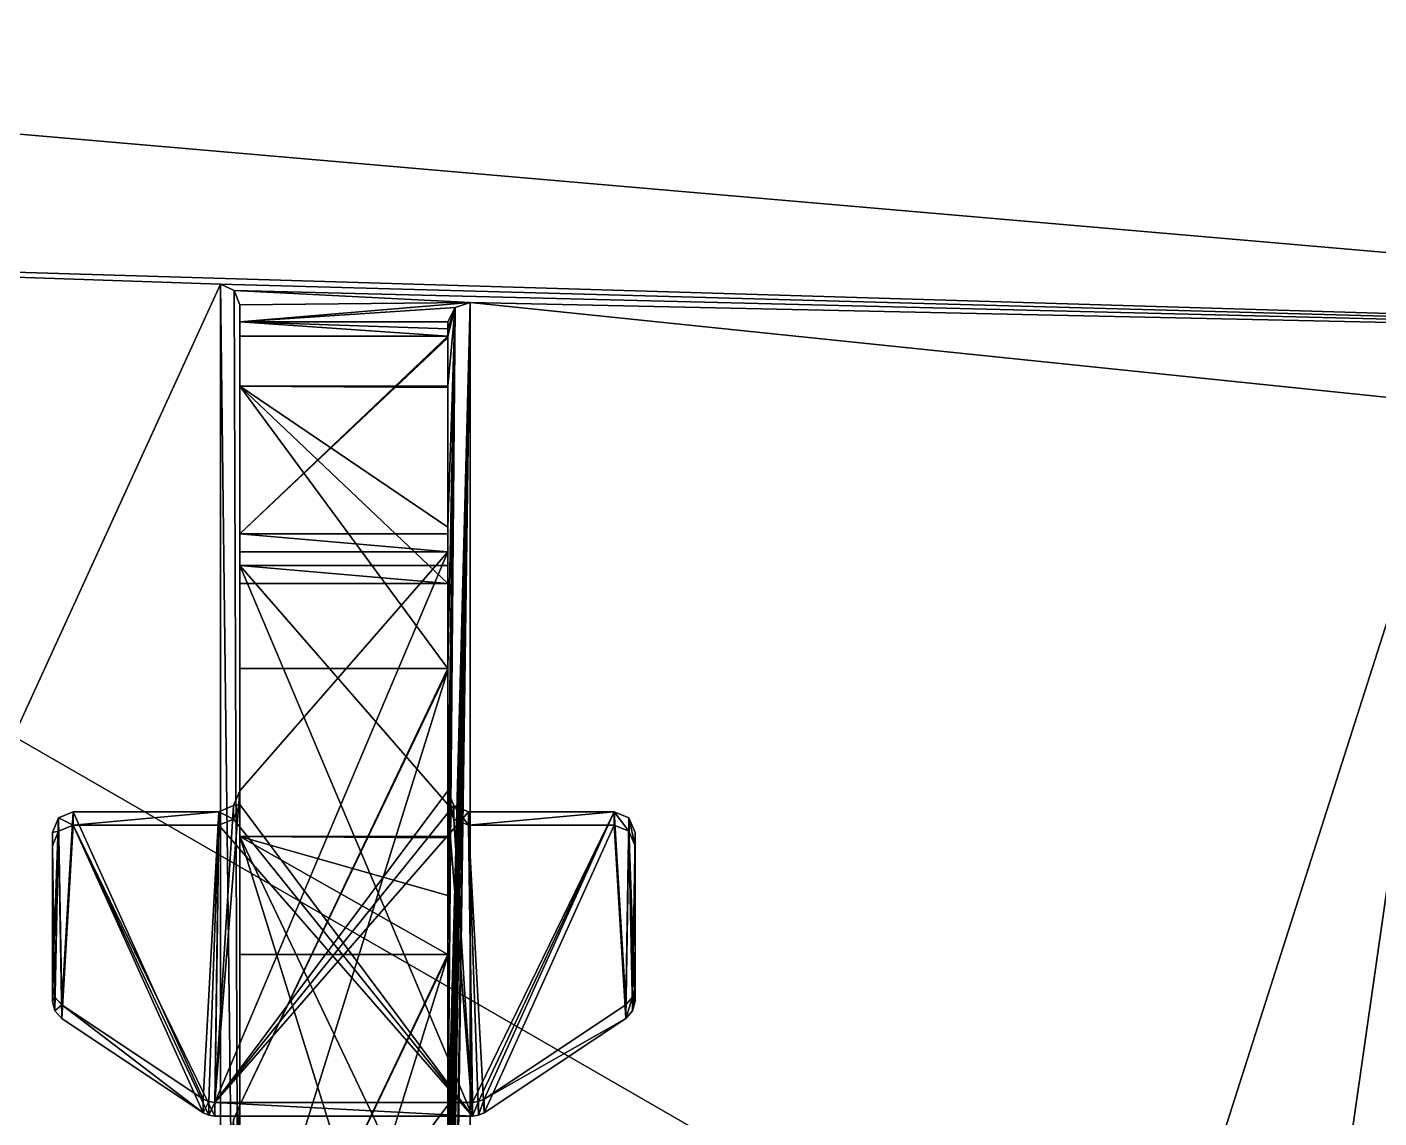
# Model space of a CAD drawing. Header units: millimetres. Extents: x -228 to 228, y -204 to 237.
# Drawn here: x 11.96 to 24.95, y 226.28 to 236.77 of the extents above; entities that cross this region are included whole.
import ezdxf

# ---------------------------------------------------------------- set-up
doc = ezdxf.new("R2010")
doc.units = ezdxf.units.MM
doc.header["$LTSCALE"] = 127.314815
for name, color, linetype in [('8041', 7, 'CONTINUOUS'), ('8063', 7, 'CONTINUOUS'), ('8064', 7, 'CONTINUOUS'), ('8065', 7, 'CONTINUOUS'), ('8066', 7, 'CONTINUOUS'), ('8067', 7, 'CONTINUOUS'), ('8068', 7, 'CONTINUOUS'), ('8069', 7, 'CONTINUOUS'), ('8070', 7, 'CONTINUOUS'), ('8071', 7, 'CONTINUOUS'), ('8072', 7, 'CONTINUOUS'), ('8073', 7, 'CONTINUOUS'), ('8074', 7, 'CONTINUOUS'), ('8075', 7, 'CONTINUOUS'), ('8076', 7, 'CONTINUOUS'), ('8077', 7, 'CONTINUOUS'), ('8078', 7, 'CONTINUOUS'), ('8079', 7, 'CONTINUOUS'), ('8080', 7, 'CONTINUOUS'), ('8081', 7, 'CONTINUOUS'), ('8082', 7, 'CONTINUOUS'), ('8085', 7, 'CONTINUOUS'), ('8087', 7, 'CONTINUOUS'), ('8089', 7, 'CONTINUOUS'), ('8090', 7, 'CONTINUOUS'), ('8091', 7, 'CONTINUOUS'), ('8104', 7, 'CONTINUOUS'), ('8105', 7, 'CONTINUOUS'), ('8131', 7, 'CONTINUOUS'), ('8132', 7, 'CONTINUOUS'), ('8133', 7, 'CONTINUOUS')]:
    doc.layers.add(name, color=color, linetype=linetype)

msp = doc.modelspace()

# ---------------------------------------------------------------- linework, layer by layer
at = {"layer": '8041', "color": 5, "linetype": 'Continuous'}
for points in [[(0, 234.769, 262), (13.814, 234.3, 262), (0, 204.097, 964.5), (0, 234.769, 262)], [(13.814, 234.3, 262), (13.814, 203.629, 964.5), (0, 204.097, 964.5), (13.814, 234.3, 262)], [(16.216, 234.123, 262), (25.698, 233.143, 262), (16.216, 203.451, 964.5), (16.216, 234.123, 262)], [(16.216, 203.451, 964.5), (25.698, 233.143, 262), (21.369, 202.974, 964.5), (16.216, 203.451, 964.5)], [(25.698, 233.143, 262), (26.507, 202.367, 964.5), (21.369, 202.974, 964.5), (25.698, 233.143, 262)]]:
    msp.add_3dface(points, dxfattribs=at)
at = {"layer": '8063', "color": 5, "linetype": 'Continuous'}
for points in [[(35.386, 233.707, 262), (0, 236.771, 262), (31.034, 218.874, 618.025), (35.386, 233.707, 262)], [(31.034, 218.874, 618.025), (0, 236.771, 262), (26.769, 204.352, 964.5), (31.034, 218.874, 618.025)], [(26.769, 204.352, 964.5), (0, 236.771, 262), (0, 206.099, 964.5), (26.769, 204.352, 964.5)]]:
    msp.add_3dface(points, dxfattribs=at)
at = {"layer": '8064', "color": 5, "linetype": 'Continuous'}
for points in [[(14, 227.855, 401.321), (14, 225.936, 445.279), (14, 234.101, 262), (14, 227.855, 401.321)], [(14, 228.989, 375.346), (14, 227.855, 401.321), (14, 234.101, 262), (14, 228.989, 375.346)], [(14, 230.603, 338.381), (14, 228.989, 375.346), (14, 234.101, 262), (14, 230.603, 338.381)], [(14, 233.318, 276.19), (14, 230.603, 338.381), (14, 234.101, 262), (14, 233.318, 276.19)], [(14, 233.798, 265.201), (14, 233.318, 276.19), (14, 234.101, 262), (14, 233.798, 265.201)], [(14, 233.938, 262), (14, 233.798, 265.201), (14, 234.101, 262), (14, 233.938, 262)], [(14, 234.101, 262), (14, 225.936, 445.279), (14, 218.984, 608.231), (14, 234.101, 262)], [(14, 231.42, 276.107), (14, 233.318, 276.19), (14, 233.798, 265.201), (14, 231.42, 276.107)], [(14, 231.594, 272.111), (14, 231.42, 276.107), (14, 233.798, 265.201), (14, 231.594, 272.111)], [(14, 231.725, 269.114), (14, 231.594, 272.111), (14, 233.798, 265.201), (14, 231.725, 269.114)], [(14, 231.899, 265.118), (14, 231.725, 269.114), (14, 233.798, 265.201), (14, 231.899, 265.118)], [(14, 229.296, 272.011), (14, 231.594, 272.111), (14, 231.725, 269.114), (14, 229.296, 272.011)], [(14, 229.427, 269.014), (14, 229.296, 272.011), (14, 231.725, 269.114), (14, 229.427, 269.014)], [(14, 224.793, 375.162), (14, 228.989, 375.346), (14, 230.603, 338.381), (14, 224.793, 375.162)], [(14, 226.406, 338.198), (14, 224.793, 375.162), (14, 230.603, 338.381), (14, 226.406, 338.198)], [(14, 221.739, 445.096), (14, 225.936, 445.279), (14, 227.855, 401.321), (14, 221.739, 445.096)], [(14, 223.658, 401.138), (14, 221.739, 445.096), (14, 227.855, 401.321), (14, 223.658, 401.138)]]:
    msp.add_3dface(points, dxfattribs=at)
at = {"layer": '8065', "color": 5, "linetype": 'Continuous'}
for points in [[(16, 233.784, 265.2), (16, 233.304, 276.189), (16, 231.899, 265.118), (16, 233.784, 265.2)], [(16, 231.42, 276.107), (16, 231.594, 272.111), (16, 233.304, 276.189), (16, 231.42, 276.107)], [(16, 233.304, 276.189), (16, 231.594, 272.111), (16, 231.725, 269.114), (16, 233.304, 276.189)], [(16, 231.899, 265.118), (16, 233.304, 276.189), (16, 231.725, 269.114), (16, 231.899, 265.118)], [(16, 231.725, 269.114), (16, 231.594, 272.111), (16, 229.427, 269.014), (16, 231.725, 269.114)], [(16, 231.594, 272.111), (16, 229.296, 272.011), (16, 229.427, 269.014), (16, 231.594, 272.111)], [(16, 228.975, 375.345), (16, 226.406, 338.198), (16, 230.589, 338.38), (16, 228.975, 375.345)], [(16, 224.793, 375.162), (16, 226.406, 338.198), (16, 228.975, 375.345), (16, 224.793, 375.162)], [(16, 227.841, 401.32), (16, 225.921, 445.278), (16, 223.658, 401.138), (16, 227.841, 401.32)]]:
    msp.add_3dface(points, dxfattribs=at)
at = {"layer": '8066', "color": 5, "linetype": 'Continuous'}
for points in [[(12.4, 229.096, 272.002), (13.8, 229.096, 272.002), (13.8, 229.227, 269.005), (12.4, 229.096, 272.002)], [(12.4, 229.227, 269.005), (12.4, 229.096, 272.002), (13.8, 229.227, 269.005), (12.4, 229.227, 269.005)]]:
    msp.add_3dface(points, dxfattribs=at)
at = {"layer": '8067', "color": 5, "linetype": 'Continuous'}
for points in [[(12.2, 227.405, 271.928), (12.2, 228.897, 271.993), (12.2, 229.028, 268.996), (12.2, 227.405, 271.928)], [(12.2, 227.405, 271.928), (12.2, 229.028, 268.996), (12.2, 227.536, 268.931), (12.2, 227.405, 271.928)]]:
    msp.add_3dface(points, dxfattribs=at)
at = {"layer": '8068', "color": 5, "linetype": 'Continuous'}
for points in [[(16.239, 226.299, 271.88), (13.761, 226.299, 271.88), (13.761, 226.43, 268.883), (16.239, 226.299, 271.88)], [(16.239, 226.43, 268.883), (16.239, 226.299, 271.88), (13.761, 226.43, 268.883), (16.239, 226.43, 268.883)]]:
    msp.add_3dface(points, dxfattribs=at)
at = {"layer": '8069', "color": 5, "linetype": 'Continuous'}
for points in [[(17.8, 228.897, 271.993), (17.8, 227.536, 268.931), (17.8, 229.028, 268.996), (17.8, 228.897, 271.993)], [(17.8, 228.897, 271.993), (17.8, 227.405, 271.928), (17.8, 227.536, 268.931), (17.8, 228.897, 271.993)]]:
    msp.add_3dface(points, dxfattribs=at)
at = {"layer": '8070', "color": 5, "linetype": 'Continuous'}
for points in [[(16.2, 229.096, 272.002), (17.6, 229.096, 272.002), (17.6, 229.227, 269.005), (16.2, 229.096, 272.002)], [(16.2, 229.227, 269.005), (16.2, 229.096, 272.002), (17.6, 229.227, 269.005), (16.2, 229.227, 269.005)]]:
    msp.add_3dface(points, dxfattribs=at)
at = {"layer": '8071', "color": 5, "linetype": 'Continuous'}
for points in [[(13.65, 226.464, 268.884), (13.65, 226.333, 271.881), (12.289, 227.37, 268.924), (13.65, 226.464, 268.884)], [(12.289, 227.37, 268.924), (13.65, 226.333, 271.881), (12.289, 227.239, 271.921), (12.289, 227.37, 268.924)]]:
    msp.add_3dface(points, dxfattribs=at)
at = {"layer": '8072', "color": 5, "linetype": 'Continuous'}
for points in [[(17.711, 227.37, 268.924), (17.711, 227.239, 271.921), (16.35, 226.464, 268.884), (17.711, 227.37, 268.924)], [(16.35, 226.464, 268.884), (17.711, 227.239, 271.921), (16.35, 226.333, 271.881), (16.35, 226.464, 268.884)]]:
    msp.add_3dface(points, dxfattribs=at)
at = {"layer": '8073', "color": 5, "linetype": 'Continuous'}
for points in [[(13.946, 234.237, 262), (14, 218.984, 608.231), (13.814, 234.3, 262), (13.946, 234.237, 262)], [(13.814, 203.629, 964.5), (13.814, 234.3, 262), (14, 218.984, 608.231), (13.814, 203.629, 964.5)], [(14, 234.101, 262), (14, 218.984, 608.231), (13.946, 234.237, 262), (14, 234.101, 262)]]:
    msp.add_3dface(points, dxfattribs=at)
at = {"layer": '8074', "color": 5, "linetype": 'Continuous'}
for points in [[(16.001, 219.703, 588.043), (16.001, 222.141, 532.196), (16.216, 234.123, 262), (16.001, 219.703, 588.043)], [(16.001, 222.141, 532.196), (16.001, 223.112, 509.967), (16.216, 234.123, 262), (16.001, 222.141, 532.196)], [(16.001, 218.822, 608.224), (16.001, 219.703, 588.043), (16.216, 234.123, 262), (16.001, 218.822, 608.224)], [(16.216, 234.123, 262), (16.216, 203.451, 964.5), (16.001, 218.822, 608.224), (16.216, 234.123, 262)], [(16.07, 234.075, 262), (16.216, 234.123, 262), (16.001, 225.936, 445.279), (16.07, 234.075, 262)], [(16.001, 225.249, 461.014), (16.001, 225.936, 445.279), (16.216, 234.123, 262), (16.001, 225.249, 461.014)], [(16.001, 224.562, 476.749), (16.001, 225.249, 461.014), (16.216, 234.123, 262), (16.001, 224.562, 476.749)], [(16.001, 224.082, 487.739), (16.001, 224.562, 476.749), (16.216, 234.123, 262), (16.001, 224.082, 487.739)], [(16.001, 223.112, 509.967), (16.001, 224.082, 487.739), (16.216, 234.123, 262), (16.001, 223.112, 509.967)], [(16.001, 233.938, 262), (16.07, 234.075, 262), (16.001, 233.868, 263.6), (16.001, 233.938, 262)], [(16.001, 233.868, 263.6), (16.07, 234.075, 262), (16.001, 233.798, 265.201), (16.001, 233.868, 263.6)], [(16.001, 233.798, 265.201), (16.07, 234.075, 262), (16.001, 233.318, 276.19), (16.001, 233.798, 265.201)], [(16.001, 233.318, 276.19), (16.07, 234.075, 262), (16.001, 231.961, 307.285), (16.001, 233.318, 276.19)], [(16.001, 231.961, 307.285), (16.07, 234.075, 262), (16.001, 230.603, 338.381), (16.001, 231.961, 307.285)], [(16.001, 230.603, 338.381), (16.07, 234.075, 262), (16.001, 228.989, 375.346), (16.001, 230.603, 338.381)], [(16.001, 228.989, 375.346), (16.07, 234.075, 262), (16.001, 228.422, 388.333), (16.001, 228.989, 375.346)], [(16.001, 228.422, 388.333), (16.07, 234.075, 262), (16.001, 227.855, 401.321), (16.001, 228.422, 388.333)], [(16.001, 227.855, 401.321), (16.07, 234.075, 262), (16.001, 225.936, 445.279), (16.001, 227.855, 401.321)], [(16, 233.791, 265.2), (16.001, 233.798, 265.201), (16, 233.311, 276.19), (16, 233.791, 265.2)], [(16, 233.311, 276.19), (16.001, 233.798, 265.201), (16.001, 233.318, 276.19), (16, 233.311, 276.19)], [(16, 233.304, 276.189), (16, 233.784, 265.2), (16, 233.791, 265.2), (16, 233.304, 276.189)], [(16, 233.304, 276.189), (16, 233.791, 265.2), (16, 233.311, 276.19), (16, 233.304, 276.189)], [(16, 230.596, 338.381), (16.001, 230.603, 338.381), (16, 228.982, 375.345), (16, 230.596, 338.381)], [(16, 228.982, 375.345), (16.001, 230.603, 338.381), (16.001, 228.989, 375.346), (16, 228.982, 375.345)], [(16, 228.975, 375.345), (16, 230.589, 338.38), (16, 230.596, 338.381), (16, 228.975, 375.345)], [(16, 228.975, 375.345), (16, 230.596, 338.381), (16, 228.982, 375.345), (16, 228.975, 375.345)], [(16, 227.848, 401.321), (16.001, 227.855, 401.321), (16, 225.929, 445.279), (16, 227.848, 401.321)], [(16, 225.929, 445.279), (16.001, 227.855, 401.321), (16.001, 225.936, 445.279), (16, 225.929, 445.279)], [(16, 225.921, 445.278), (16, 227.841, 401.32), (16, 227.848, 401.321), (16, 225.921, 445.278)], [(16, 225.921, 445.278), (16, 227.848, 401.321), (16, 225.929, 445.279), (16, 225.921, 445.278)]]:
    msp.add_3dface(points, dxfattribs=at)
at = {"layer": '8075', "color": 5, "linetype": 'Continuous'}
for points in [[(12.259, 229.038, 271.999), (12.259, 229.169, 269.002), (12.2, 229.028, 268.996), (12.259, 229.038, 271.999)], [(12.4, 229.096, 272.002), (12.4, 229.227, 269.005), (12.259, 229.169, 269.002), (12.4, 229.096, 272.002)], [(12.259, 229.038, 271.999), (12.4, 229.096, 272.002), (12.259, 229.169, 269.002), (12.259, 229.038, 271.999)], [(12.2, 228.897, 271.993), (12.259, 229.038, 271.999), (12.2, 229.028, 268.996), (12.2, 228.897, 271.993)]]:
    msp.add_3dface(points, dxfattribs=at)
at = {"layer": '8076', "color": 5, "linetype": 'Continuous'}
for points in [[(17.6, 229.227, 269.005), (17.6, 229.096, 272.002), (17.741, 229.038, 271.999), (17.6, 229.227, 269.005)], [(17.6, 229.227, 269.005), (17.741, 229.038, 271.999), (17.741, 229.169, 269.002), (17.6, 229.227, 269.005)], [(17.741, 229.038, 271.999), (17.8, 228.897, 271.993), (17.741, 229.169, 269.002), (17.741, 229.038, 271.999)], [(17.8, 228.897, 271.993), (17.8, 229.028, 268.996), (17.741, 229.169, 269.002), (17.8, 228.897, 271.993)]]:
    msp.add_3dface(points, dxfattribs=at)
at = {"layer": '8077', "color": 5, "linetype": 'Continuous'}
for points in [[(17.711, 227.239, 271.921), (17.711, 227.37, 268.924), (17.776, 227.442, 268.927), (17.711, 227.239, 271.921)], [(17.776, 227.311, 271.924), (17.711, 227.239, 271.921), (17.776, 227.442, 268.927), (17.776, 227.311, 271.924)], [(17.8, 227.405, 271.928), (17.776, 227.311, 271.924), (17.8, 227.536, 268.931), (17.8, 227.405, 271.928)], [(17.776, 227.311, 271.924), (17.776, 227.442, 268.927), (17.8, 227.536, 268.931), (17.776, 227.311, 271.924)]]:
    msp.add_3dface(points, dxfattribs=at)
at = {"layer": '8078', "color": 5, "linetype": 'Continuous'}
for points in [[(12.2, 227.405, 271.928), (12.2, 227.536, 268.931), (12.224, 227.442, 268.927), (12.2, 227.405, 271.928)], [(12.224, 227.311, 271.924), (12.2, 227.405, 271.928), (12.224, 227.442, 268.927), (12.224, 227.311, 271.924)], [(12.289, 227.37, 268.924), (12.224, 227.311, 271.924), (12.224, 227.442, 268.927), (12.289, 227.37, 268.924)], [(12.289, 227.37, 268.924), (12.289, 227.239, 271.921), (12.224, 227.311, 271.924), (12.289, 227.37, 268.924)]]:
    msp.add_3dface(points, dxfattribs=at)
at = {"layer": '8079', "color": 5, "linetype": 'Continuous'}
for points in [[(13.65, 226.333, 271.881), (13.65, 226.464, 268.884), (13.703, 226.439, 268.883), (13.65, 226.333, 271.881)], [(13.65, 226.333, 271.881), (13.703, 226.439, 268.883), (13.703, 226.308, 271.88), (13.65, 226.333, 271.881)], [(13.703, 226.439, 268.883), (13.761, 226.43, 268.883), (13.703, 226.308, 271.88), (13.703, 226.439, 268.883)], [(13.761, 226.43, 268.883), (13.761, 226.299, 271.88), (13.703, 226.308, 271.88), (13.761, 226.43, 268.883)]]:
    msp.add_3dface(points, dxfattribs=at)
at = {"layer": '8080', "color": 5, "linetype": 'Continuous'}
for points in [[(16.239, 226.299, 271.88), (16.239, 226.43, 268.883), (16.297, 226.439, 268.883), (16.239, 226.299, 271.88)], [(16.297, 226.308, 271.88), (16.239, 226.299, 271.88), (16.297, 226.439, 268.883), (16.297, 226.308, 271.88)], [(16.35, 226.464, 268.884), (16.35, 226.333, 271.881), (16.297, 226.308, 271.88), (16.35, 226.464, 268.884)], [(16.35, 226.464, 268.884), (16.297, 226.308, 271.88), (16.297, 226.439, 268.883), (16.35, 226.464, 268.884)]]:
    msp.add_3dface(points, dxfattribs=at)
at = {"layer": '8081', "color": 5, "linetype": 'Continuous'}
for points in [[(16, 229.427, 269.014), (16, 229.296, 272.011), (16.059, 229.155, 272.004), (16, 229.427, 269.014)], [(16.059, 229.286, 269.007), (16, 229.427, 269.014), (16.059, 229.155, 272.004), (16.059, 229.286, 269.007)], [(16.2, 229.096, 272.002), (16.2, 229.227, 269.005), (16.059, 229.286, 269.007), (16.2, 229.096, 272.002)], [(16.2, 229.096, 272.002), (16.059, 229.286, 269.007), (16.059, 229.155, 272.004), (16.2, 229.096, 272.002)], [(16, 226.406, 338.198), (16, 224.793, 375.162), (16.059, 224.651, 375.156), (16, 226.406, 338.198)], [(16.059, 226.265, 338.191), (16, 226.406, 338.198), (16.059, 224.651, 375.156), (16.059, 226.265, 338.191)]]:
    msp.add_3dface(points, dxfattribs=at)
at = {"layer": '8082', "color": 5, "linetype": 'Continuous'}
for points in [[(14, 229.296, 272.011), (14, 229.427, 269.014), (13.941, 229.286, 269.007), (14, 229.296, 272.011)], [(13.941, 229.286, 269.007), (13.8, 229.227, 269.005), (13.941, 229.155, 272.004), (13.941, 229.286, 269.007)], [(14, 229.296, 272.011), (13.941, 229.286, 269.007), (13.941, 229.155, 272.004), (14, 229.296, 272.011)], [(13.8, 229.227, 269.005), (13.8, 229.096, 272.002), (13.941, 229.155, 272.004), (13.8, 229.227, 269.005)], [(14, 224.793, 375.162), (14, 226.406, 338.198), (13.941, 226.265, 338.191), (14, 224.793, 375.162)]]:
    msp.add_3dface(points, dxfattribs=at)
at = {"layer": '8085', "color": 5, "linetype": 'Continuous'}
for points in [[(0, 234.769, 262), (0, 236.771, 262), (35.386, 233.707, 262), (0, 234.769, 262)], [(13.814, 234.3, 262), (0, 234.769, 262), (35.386, 233.707, 262), (13.814, 234.3, 262)], [(13.814, 234.3, 262), (35.386, 233.707, 262), (13.946, 234.237, 262), (13.814, 234.3, 262)], [(35.386, 233.707, 262), (16.216, 234.123, 262), (13.946, 234.237, 262), (35.386, 233.707, 262)], [(16.216, 234.123, 262), (14, 234.101, 262), (13.946, 234.237, 262), (16.216, 234.123, 262)], [(16.216, 234.123, 262), (14, 233.938, 262), (14, 234.101, 262), (16.216, 234.123, 262)], [(14, 233.938, 262), (16.216, 234.123, 262), (16.07, 234.075, 262), (14, 233.938, 262)], [(14, 233.938, 262), (16.07, 234.075, 262), (16.001, 233.938, 262), (14, 233.938, 262)], [(25.698, 233.143, 262), (16.216, 234.123, 262), (35.386, 233.707, 262), (25.698, 233.143, 262)]]:
    msp.add_3dface(points, dxfattribs=at)
at = {"layer": '8087', "color": 5, "linetype": 'Continuous'}
for points in [[(14, 233.798, 265.201), (14, 233.938, 262), (16.001, 233.798, 265.201), (14, 233.798, 265.201)], [(14, 233.938, 262), (16.001, 233.938, 262), (16.001, 233.868, 263.6), (14, 233.938, 262)], [(14, 233.938, 262), (16.001, 233.868, 263.6), (16.001, 233.798, 265.201), (14, 233.938, 262)], [(14, 230.603, 338.381), (14, 233.318, 276.19), (16.001, 230.603, 338.381), (14, 230.603, 338.381)], [(14, 233.318, 276.19), (16.001, 233.318, 276.19), (16.001, 231.961, 307.285), (14, 233.318, 276.19)], [(14, 233.318, 276.19), (16.001, 231.961, 307.285), (16.001, 230.603, 338.381), (14, 233.318, 276.19)], [(14, 227.855, 401.321), (14, 228.989, 375.346), (16.001, 227.855, 401.321), (14, 227.855, 401.321)], [(14, 228.989, 375.346), (16.001, 228.989, 375.346), (16.001, 228.422, 388.333), (14, 228.989, 375.346)], [(14, 228.989, 375.346), (16.001, 228.422, 388.333), (16.001, 227.855, 401.321), (14, 228.989, 375.346)]]:
    msp.add_3dface(points, dxfattribs=at)
at = {"layer": '8089', "color": 5, "linetype": 'Continuous'}
for points in [[(14, 231.899, 265.118), (14, 233.798, 265.201), (16.001, 233.798, 265.201), (14, 231.899, 265.118)], [(14, 231.899, 265.118), (16.001, 233.798, 265.201), (16, 233.791, 265.2), (14, 231.899, 265.118)], [(16, 233.784, 265.2), (14, 231.899, 265.118), (16, 233.791, 265.2), (16, 233.784, 265.2)], [(14, 231.899, 265.118), (16, 233.784, 265.2), (16, 231.899, 265.118), (14, 231.899, 265.118)]]:
    msp.add_3dface(points, dxfattribs=at)
at = {"layer": '8090', "color": 5, "linetype": 'Continuous'}
for points in [[(14, 233.318, 276.19), (14, 231.42, 276.107), (16, 231.42, 276.107), (14, 233.318, 276.19)], [(14, 233.318, 276.19), (16, 231.42, 276.107), (16, 233.304, 276.189), (14, 233.318, 276.19)], [(14, 233.318, 276.19), (16, 233.304, 276.189), (16, 233.311, 276.19), (14, 233.318, 276.19)], [(14, 233.318, 276.19), (16, 233.311, 276.19), (16.001, 233.318, 276.19), (14, 233.318, 276.19)]]:
    msp.add_3dface(points, dxfattribs=at)
at = {"layer": '8091', "color": 5, "linetype": 'Continuous'}
for points in [[(14, 226.406, 338.198), (16, 230.589, 338.38), (13.761, 223.409, 338.067), (14, 226.406, 338.198)], [(16, 230.589, 338.38), (16, 226.406, 338.198), (13.761, 223.409, 338.067), (16, 230.589, 338.38)], [(14, 226.406, 338.198), (14, 230.603, 338.381), (16.001, 230.603, 338.381), (14, 226.406, 338.198)], [(14, 226.406, 338.198), (16.001, 230.603, 338.381), (16, 230.596, 338.381), (14, 226.406, 338.198)], [(16, 230.589, 338.38), (14, 226.406, 338.198), (16, 230.596, 338.381), (16, 230.589, 338.38)], [(14, 226.406, 338.198), (13.761, 223.409, 338.067), (13.941, 226.265, 338.191), (14, 226.406, 338.198)], [(13.761, 223.409, 338.067), (16, 226.406, 338.198), (16.059, 226.265, 338.191), (13.761, 223.409, 338.067)]]:
    msp.add_3dface(points, dxfattribs=at)
at = {"layer": '8104', "color": 5, "linetype": 'Continuous'}
for points in [[(14, 228.989, 375.346), (14, 224.793, 375.162), (16.239, 221.795, 375.032), (14, 228.989, 375.346)], [(14, 228.989, 375.346), (16, 224.793, 375.162), (16, 228.975, 375.345), (14, 228.989, 375.346)], [(16, 224.793, 375.162), (14, 228.989, 375.346), (16.239, 221.795, 375.032), (16, 224.793, 375.162)], [(14, 228.989, 375.346), (16, 228.975, 375.345), (16, 228.982, 375.345), (14, 228.989, 375.346)], [(14, 228.989, 375.346), (16, 228.982, 375.345), (16.001, 228.989, 375.346), (14, 228.989, 375.346)]]:
    msp.add_3dface(points, dxfattribs=at)
at = {"layer": '8105', "color": 5, "linetype": 'Continuous'}
for points in [[(14, 223.658, 401.138), (16, 227.841, 401.32), (13.761, 220.661, 401.007), (14, 223.658, 401.138)], [(16, 227.841, 401.32), (16, 223.658, 401.138), (13.761, 220.661, 401.007), (16, 227.841, 401.32)], [(14, 223.658, 401.138), (14, 227.855, 401.321), (16.001, 227.855, 401.321), (14, 223.658, 401.138)], [(14, 223.658, 401.138), (16.001, 227.855, 401.321), (16, 227.848, 401.321), (14, 223.658, 401.138)], [(16, 227.841, 401.32), (14, 223.658, 401.138), (16, 227.848, 401.321), (16, 227.841, 401.32)]]:
    msp.add_3dface(points, dxfattribs=at)
at = {"layer": '8131', "color": 5, "linetype": 'Continuous'}
for points in [[(14, 231.594, 272.111), (14, 229.296, 272.011), (16.239, 226.299, 271.88), (14, 231.594, 272.111)], [(14, 231.594, 272.111), (16, 229.296, 272.011), (16, 231.594, 272.111), (14, 231.594, 272.111)], [(16, 229.296, 272.011), (14, 231.594, 272.111), (16.239, 226.299, 271.88), (16, 229.296, 272.011)], [(16.239, 226.299, 271.88), (14, 229.296, 272.011), (13.941, 229.155, 272.004), (16.239, 226.299, 271.88)], [(16, 229.296, 272.011), (16.239, 226.299, 271.88), (16.059, 229.155, 272.004), (16, 229.296, 272.011)], [(13.8, 229.096, 272.002), (16.239, 226.299, 271.88), (13.941, 229.155, 272.004), (13.8, 229.096, 272.002)], [(16.239, 226.299, 271.88), (16.2, 229.096, 272.002), (16.059, 229.155, 272.004), (16.239, 226.299, 271.88)], [(12.2, 228.897, 271.993), (12.224, 227.311, 271.924), (12.259, 229.038, 271.999), (12.2, 228.897, 271.993)], [(12.224, 227.311, 271.924), (12.289, 227.239, 271.921), (12.259, 229.038, 271.999), (12.224, 227.311, 271.924)], [(12.289, 227.239, 271.921), (12.4, 229.096, 272.002), (12.259, 229.038, 271.999), (12.289, 227.239, 271.921)], [(13.65, 226.333, 271.881), (12.4, 229.096, 272.002), (12.289, 227.239, 271.921), (13.65, 226.333, 271.881)], [(13.8, 229.096, 272.002), (12.4, 229.096, 272.002), (13.761, 226.299, 271.88), (13.8, 229.096, 272.002)], [(13.761, 226.299, 271.88), (12.4, 229.096, 272.002), (13.703, 226.308, 271.88), (13.761, 226.299, 271.88)], [(12.4, 229.096, 272.002), (13.65, 226.333, 271.881), (13.703, 226.308, 271.88), (12.4, 229.096, 272.002)], [(13.8, 229.096, 272.002), (13.761, 226.299, 271.88), (16.239, 226.299, 271.88), (13.8, 229.096, 272.002)], [(16.2, 229.096, 272.002), (16.239, 226.299, 271.88), (16.297, 226.308, 271.88), (16.2, 229.096, 272.002)], [(17.6, 229.096, 272.002), (16.2, 229.096, 272.002), (16.35, 226.333, 271.881), (17.6, 229.096, 272.002)], [(16.35, 226.333, 271.881), (16.2, 229.096, 272.002), (16.297, 226.308, 271.88), (16.35, 226.333, 271.881)], [(17.711, 227.239, 271.921), (17.6, 229.096, 272.002), (16.35, 226.333, 271.881), (17.711, 227.239, 271.921)], [(17.6, 229.096, 272.002), (17.711, 227.239, 271.921), (17.741, 229.038, 271.999), (17.6, 229.096, 272.002)], [(17.741, 229.038, 271.999), (17.711, 227.239, 271.921), (17.776, 227.311, 271.924), (17.741, 229.038, 271.999)], [(17.8, 228.897, 271.993), (17.741, 229.038, 271.999), (17.8, 227.405, 271.928), (17.8, 228.897, 271.993)], [(17.8, 227.405, 271.928), (17.741, 229.038, 271.999), (17.776, 227.311, 271.924), (17.8, 227.405, 271.928)], [(12.2, 227.405, 271.928), (12.224, 227.311, 271.924), (12.2, 228.897, 271.993), (12.2, 227.405, 271.928)]]:
    msp.add_3dface(points, dxfattribs=at)
at = {"layer": '8132', "color": 5, "linetype": 'Continuous'}
for points in [[(14, 229.427, 269.014), (16, 231.725, 269.114), (13.761, 226.43, 268.883), (14, 229.427, 269.014)], [(16, 231.725, 269.114), (16, 229.427, 269.014), (13.761, 226.43, 268.883), (16, 231.725, 269.114)], [(14, 229.427, 269.014), (14, 231.725, 269.114), (16, 231.725, 269.114), (14, 229.427, 269.014)], [(14, 229.427, 269.014), (13.761, 226.43, 268.883), (13.941, 229.286, 269.007), (14, 229.427, 269.014)], [(13.761, 226.43, 268.883), (16, 229.427, 269.014), (16.059, 229.286, 269.007), (13.761, 226.43, 268.883)], [(13.761, 226.43, 268.883), (13.8, 229.227, 269.005), (13.941, 229.286, 269.007), (13.761, 226.43, 268.883)], [(16.2, 229.227, 269.005), (13.761, 226.43, 268.883), (16.059, 229.286, 269.007), (16.2, 229.227, 269.005)], [(12.2, 229.028, 268.996), (12.259, 229.169, 269.002), (12.2, 227.536, 268.931), (12.2, 229.028, 268.996)], [(12.2, 227.536, 268.931), (12.259, 229.169, 269.002), (12.224, 227.442, 268.927), (12.2, 227.536, 268.931)], [(12.259, 229.169, 269.002), (12.289, 227.37, 268.924), (12.224, 227.442, 268.927), (12.259, 229.169, 269.002)], [(12.4, 229.227, 269.005), (12.289, 227.37, 268.924), (12.259, 229.169, 269.002), (12.4, 229.227, 269.005)], [(12.4, 229.227, 269.005), (13.65, 226.464, 268.884), (12.289, 227.37, 268.924), (12.4, 229.227, 269.005)], [(12.4, 229.227, 269.005), (13.8, 229.227, 269.005), (13.65, 226.464, 268.884), (12.4, 229.227, 269.005)], [(13.65, 226.464, 268.884), (13.8, 229.227, 269.005), (13.703, 226.439, 268.883), (13.65, 226.464, 268.884)], [(13.8, 229.227, 269.005), (13.761, 226.43, 268.883), (13.703, 226.439, 268.883), (13.8, 229.227, 269.005)], [(16.239, 226.43, 268.883), (13.761, 226.43, 268.883), (16.2, 229.227, 269.005), (16.239, 226.43, 268.883)], [(16.239, 226.43, 268.883), (16.2, 229.227, 269.005), (17.6, 229.227, 269.005), (16.239, 226.43, 268.883)], [(16.239, 226.43, 268.883), (17.6, 229.227, 269.005), (16.297, 226.439, 268.883), (16.239, 226.43, 268.883)], [(17.6, 229.227, 269.005), (16.35, 226.464, 268.884), (16.297, 226.439, 268.883), (17.6, 229.227, 269.005)], [(17.6, 229.227, 269.005), (17.711, 227.37, 268.924), (16.35, 226.464, 268.884), (17.6, 229.227, 269.005)], [(17.711, 227.37, 268.924), (17.6, 229.227, 269.005), (17.741, 229.169, 269.002), (17.711, 227.37, 268.924)], [(17.776, 227.442, 268.927), (17.711, 227.37, 268.924), (17.741, 229.169, 269.002), (17.776, 227.442, 268.927)], [(17.8, 229.028, 268.996), (17.776, 227.442, 268.927), (17.741, 229.169, 269.002), (17.8, 229.028, 268.996)], [(17.8, 227.536, 268.931), (17.776, 227.442, 268.927), (17.8, 229.028, 268.996), (17.8, 227.536, 268.931)]]:
    msp.add_3dface(points, dxfattribs=at)
at = {"layer": '8133', "color": 5, "linetype": 'Continuous'}
for points in [[(14, 231.725, 269.114), (14, 231.899, 265.118), (16, 231.725, 269.114), (14, 231.725, 269.114)], [(14, 231.899, 265.118), (16, 231.899, 265.118), (16, 231.725, 269.114), (14, 231.899, 265.118)], [(14, 231.42, 276.107), (14, 231.594, 272.111), (16, 231.42, 276.107), (14, 231.42, 276.107)], [(14, 231.594, 272.111), (16, 231.594, 272.111), (16, 231.42, 276.107), (14, 231.594, 272.111)]]:
    msp.add_3dface(points, dxfattribs=at)

doc.saveas('drawing.dxf')
